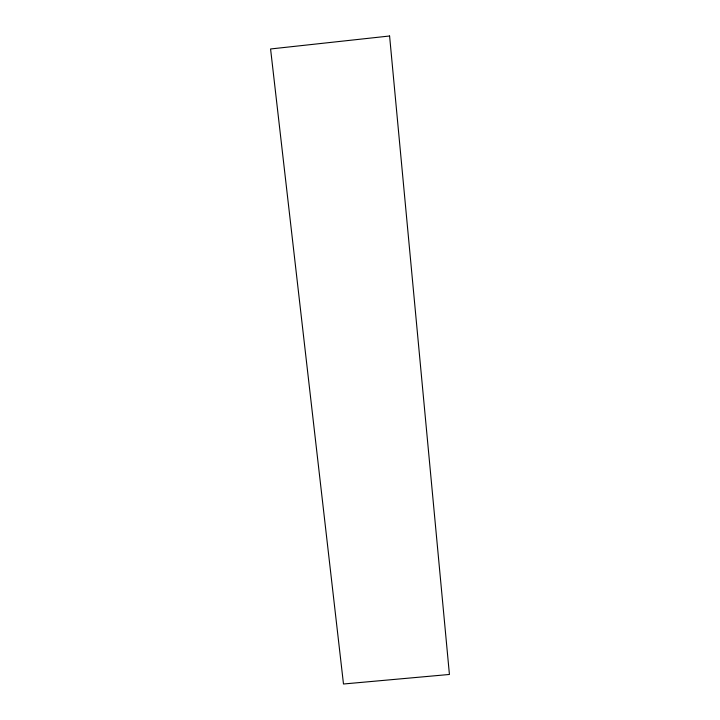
<?xml version="1.0" encoding="UTF-8"?>
<svg xmlns="http://www.w3.org/2000/svg" width="720" height="720" viewBox="0 0 720 720"><rect width="100%" height="100%" fill="white"/><g stroke="black" fill="none" stroke-linecap="round" stroke-linejoin="round"><path stroke-width="1.08" d="M389.592 36L270.576 48.969L343.485 684L449.424 674.46L389.592 36"/></g></svg>
